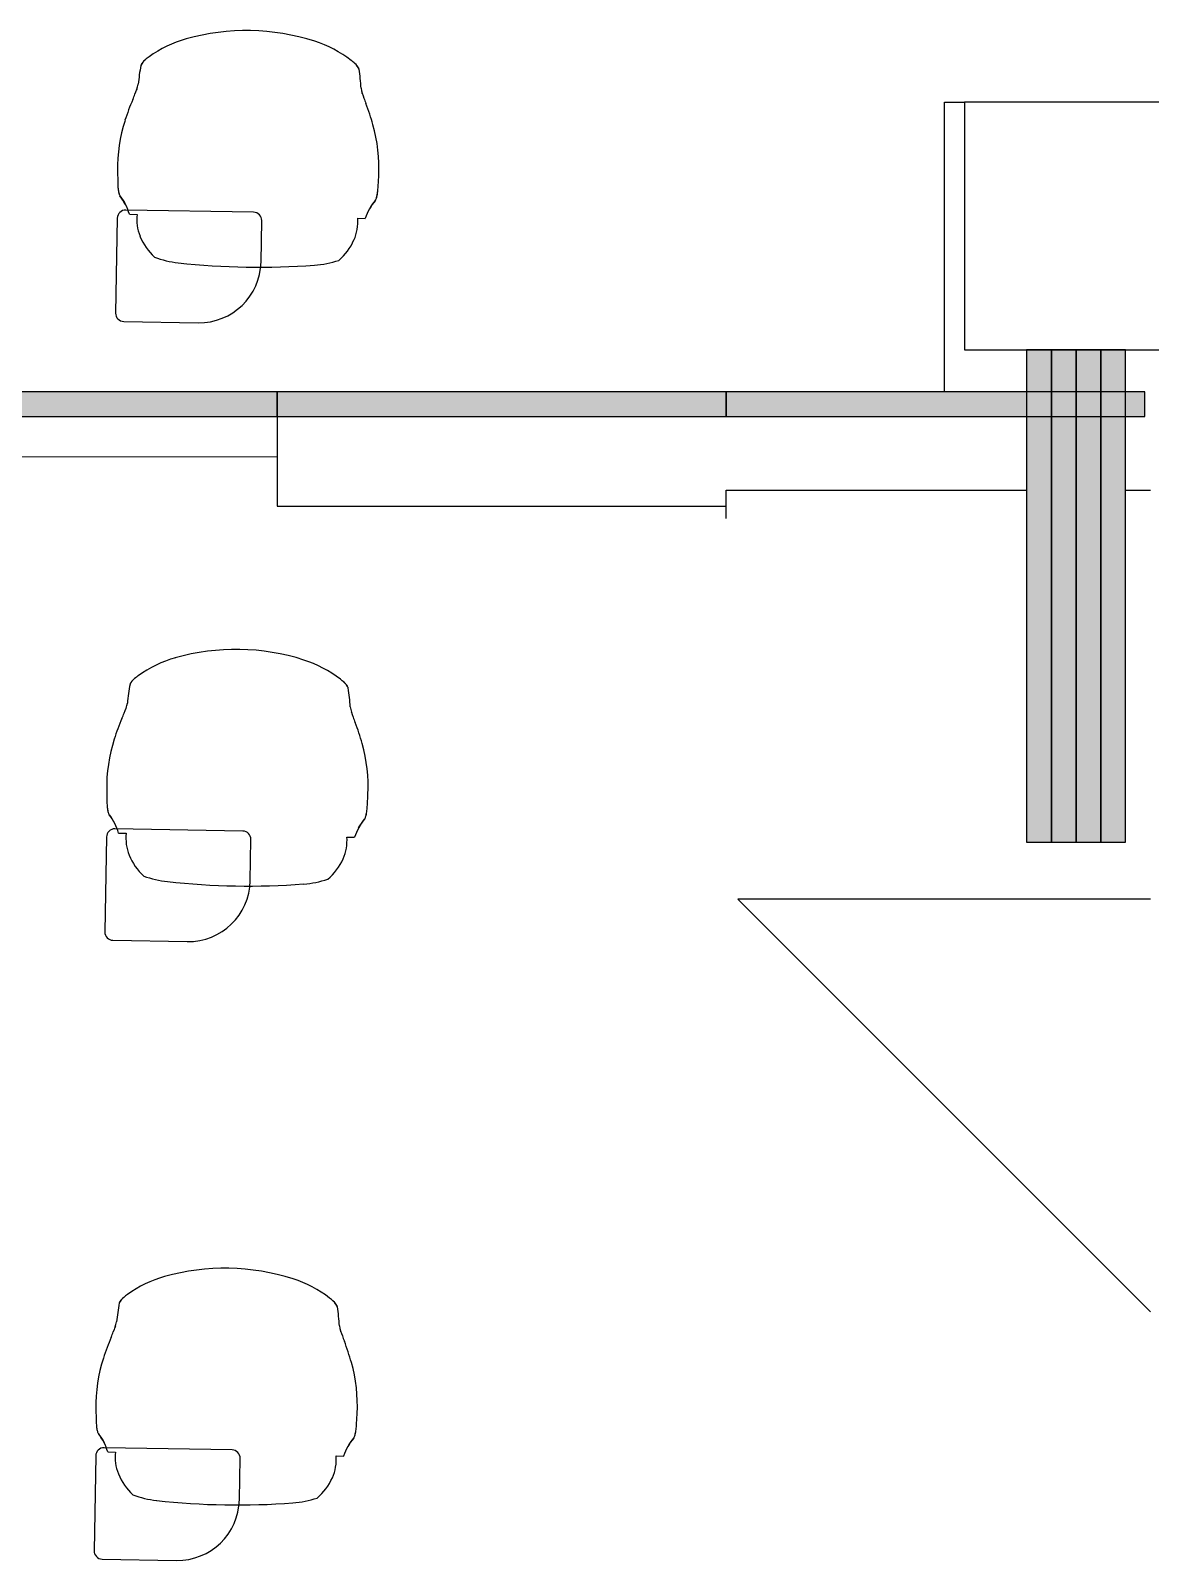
# Model space of a CAD drawing. Header units: inches. Extents: x 318758 to 339823, y 367287 to 384892.
# Drawn here: x 325049 to 327763, y 372858 to 376565 of the extents above; entities that cross this region are included whole.
import ezdxf

# ---------------------------------------------------------------- set-up
doc = ezdxf.new("R2010")
doc.units = ezdxf.units.IN
doc.header["$MEASUREMENT"] = 0
doc.layers.add('freecads.com', color=7, linetype='Continuous')

msp = doc.modelspace()

# ---------------------------------------------------------------- hatches: boundary and pattern name
at = {"layer": 'freecads.com'}
for points in [[(327462.6, 374598.5), (327522.6, 374598.5), (327522.6, 375791.6), (327462.6, 375791.6)], [(327522.6, 374598.5), (327582.6, 374598.5), (327582.6, 375791.6), (327522.6, 375791.6)], [(327582.6, 374598.5), (327642.6, 374598.5), (327642.6, 375791.6), (327582.6, 375791.6)], [(327642.6, 374598.5), (327702.6, 374598.5), (327702.6, 375791.6), (327642.6, 375791.6)], [(324563.1, 375630), (325646.5, 375630), (325646.5, 375690), (324563.1, 375690)], [(325646.5, 375630), (326734.5, 375630), (326734.5, 375690), (325646.5, 375690)], [(326734.5, 375630), (327749.5, 375630), (327749.5, 375690), (326734.5, 375690)]]:
    msp.add_hatch(color=256, dxfattribs=at).paths.add_polyline_path(points)

# ---------------------------------------------------------------- linework, layer by layer
for p, q in [((327263.6, 375690), (327263.6, 376391.6)), ((327263.6, 376391.6), (327312.6, 376391.6)), ((327912.6, 376391.6), (327312.6, 376391.6)), ((327312.6, 376391.6), (327312.6, 375791.6)), ((325259.9, 376224.5), (325260.4, 376198.9)), ((325891.5, 376187.9), (325892.9, 376213.4)), ((325589.8, 376125.1), (325279.8, 376130.5)), ((325259.5, 376110.8), (325255.4, 375880.9)), ((325288.8, 376120.2), (325307.3, 376119.9)), ((325607.7, 376004.7), (325609.4, 376104.7)), ((325841.9, 376110.6), (325860.3, 376110.3)), ((325275.1, 375860.5), (325455.1, 375857.4)), ((327312.6, 375791.6), (327912.6, 375791.6)), ((327462.6, 375791.6), (327462.6, 374598.5)), ((327522.6, 375791.6), (327462.6, 375791.6)), ((327522.6, 375791.6), (327522.6, 374598.5)), ((327582.6, 375791.6), (327522.6, 375791.6)), ((327522.6, 374598.5), (327522.6, 375791.6)), ((327582.6, 375791.6), (327582.6, 374598.5)), ((327642.6, 375791.6), (327582.6, 375791.6)), ((327582.6, 374598.5), (327582.6, 375791.6)), ((327642.6, 374598.5), (327642.6, 375791.6)), ((327642.6, 375791.6), (327642.6, 374598.5)), ((327702.6, 375791.6), (327642.6, 375791.6)), ((327702.6, 374598.5), (327702.6, 375791.6)), ((325646.5, 375690), (324563.1, 375690)), ((325646.5, 375630), (325646.5, 375690)), ((326734.5, 375690), (325646.5, 375690)), ((325646.5, 375690), (325646.5, 375630)), ((326734.5, 375630), (326734.5, 375690)), ((327749.5, 375690), (326734.5, 375690)), ((326734.5, 375690), (326734.5, 375630)), ((327749.5, 375630), (327749.5, 375690)), ((324563.1, 375630), (325646.5, 375630)), ((325646.5, 375630), (326734.5, 375630)), ((325646.5, 375630), (325646.6, 375413.1)), ((326734.5, 375630), (327749.5, 375630)), ((324697.6, 375532.5), (325647.1, 375533.1)), ((326734.5, 375451.3), (327462.6, 375451.8)), ((326734.5, 375383.1), (326734.5, 375451.3)), ((327702.6, 375451.9), (327762.6, 375451.9)), ((325646.6, 375413.1), (326734.5, 375413.1)), ((325233.7, 374724.7), (325234.2, 374699.2)), ((325865.4, 374688.2), (325866.7, 374713.7)), ((325233.3, 374611.1), (325229.3, 374381.1)), ((325563.6, 374625.3), (325253.6, 374630.8)), ((325262.7, 374620.5), (325281.1, 374620.2)), ((325581.5, 374505), (325583.2, 374605)), ((325815.7, 374610.9), (325834.2, 374610.5)), ((327462.6, 374598.5), (327522.6, 374598.5)), ((327522.6, 374598.5), (327582.6, 374598.5)), ((327582.6, 374598.5), (327642.6, 374598.5)), ((327642.6, 374598.5), (327702.6, 374598.5)), ((327762.6, 374460.3), (326762.6, 374460.3)), ((326762.6, 374460.3), (327762.6, 373460.3)), ((326762.6, 374460.3), (327762.6, 373460.3)), ((325248.9, 374360.8), (325428.9, 374357.7)), ((325207.5, 373225), (325208, 373199.5)), ((325839.2, 373188.4), (325840.6, 373214)), ((325537.4, 373125.6), (325227.5, 373131)), ((325236.5, 373120.8), (325254.9, 373120.5)), ((325207.1, 373111.4), (325203.1, 372881.4)), ((325555.3, 373005.3), (325557.1, 373105.3)), ((325789.6, 373111.1), (325808, 373110.8)), ((325222.7, 372861.1), (325402.7, 372857.9))]:
    msp.add_line(p, q, dxfattribs=at)
for centre, radius, start, end in [((325502.3, 376272.5), 283, 105.5907, 125.8822), ((325573, 376024.4), 541, 72.2619, 105.7381), ((325652.3, 376269.8), 283, 52.1178, 72.4093), ((325349.8, 376465.4), 36.8, 127.4418, 154.7108), ((325439.2, 376360.8), 174.5, 126.0906, 129.8736), ((325718.4, 376355.9), 174.5, 48.1264, 51.9094), ((325795.1, 376391.4), 486.9, 169.3793, 174.8316), ((325811.5, 376457.4), 36.8, 23.2892, 50.5582), ((325363.9, 376399), 486.9, 3.1683, 8.6207), ((325196.7, 376459.1), 115.8, 335.5912, 348.129), ((325964.2, 376445.7), 115.8, 189.8687, 202.4096), ((325836.2, 376167.7), 586.5, 156.8555, 162.1062), ((324964.7, 376540.4), 361.4, 336.828, 339.0636), ((326199, 376518.9), 361.4, 198.9363, 201.172), ((325314.9, 376176.8), 586.5, 15.8942, 21.145), ((325637.6, 376231.8), 377.7, 162.1025, 181.1084), ((325515.7, 376233.9), 377.7, 356.8916, 15.8975), ((325157.1, 376080.5), 137.6, 16.7695, 37.7281), ((325279.5, 376110.5), 20, 89, 179), ((325589.4, 376105.1), 20, 359, 89), ((325990.6, 376066), 137.6, 140.2719, 161.2305), ((325410.9, 376107), 104.4, 172.9032, 202.5925), ((325737.9, 376101.3), 104.4, 335.4075, 5.0968), ((325449.6, 376123.1), 146.4, 202.5925, 226.9034), ((325699.8, 376118.8), 146.4, 311.0966, 335.4075), ((325434.3, 376246.6), 245.4, 249.8057, 263.655), ((325603, 377763.1), 1771.3, 263.655, 274.345), ((325457.7, 376007.4), 150, 269, 359), ((325717.9, 376250.6), 254.5, 274.345, 287.8748), ((325275.4, 375880.5), 20, 179, 269), ((325546.8, 374524.7), 541, 72.2619, 105.7381), ((325476.2, 374772.7), 283, 105.5907, 125.8822), ((325626.1, 374770.1), 283, 52.1178, 72.4093), ((325768.9, 374891.7), 486.9, 169.3793, 174.8316), ((325323.6, 374965.7), 36.8, 127.4418, 154.7108), ((325413, 374861.1), 174.5, 126.0906, 129.8736), ((325692.3, 374856.2), 174.5, 48.1264, 51.9094), ((325785.3, 374957.7), 36.8, 23.2892, 50.5582), ((325337.7, 374899.2), 486.9, 3.1683, 8.6207), ((325170.6, 374959.4), 115.8, 335.5912, 348.129), ((325810.1, 374667.9), 586.5, 156.8555, 162.1062), ((324938.5, 375040.7), 361.4, 336.828, 339.0636), ((325938, 374946), 115.8, 189.8687, 202.4096), ((326172.8, 375019.1), 361.4, 198.9363, 201.172), ((325288.8, 374677), 586.5, 15.8942, 21.145), ((325611.4, 374732), 377.7, 162.1025, 181.1084), ((325489.5, 374734.2), 377.7, 356.8916, 15.8975), ((325130.9, 374580.8), 137.6, 16.7695, 37.7281), ((325964.4, 374566.3), 137.6, 140.2719, 161.2305), ((325253.3, 374610.8), 20, 89, 179), ((325384.7, 374607.3), 104.4, 172.9032, 202.5925), ((325563.2, 374605.3), 20, 359, 89), ((325711.7, 374601.6), 104.4, 335.4075, 5.0968), ((325423.4, 374623.4), 146.4, 202.5925, 226.9034), ((325673.6, 374619), 146.4, 311.0966, 335.4075), ((325408.1, 374746.8), 245.4, 249.8057, 263.655), ((325576.8, 376263.4), 1771.3, 263.655, 274.345), ((325431.5, 374507.6), 150, 269, 359), ((325691.7, 374750.9), 254.5, 274.345, 287.8748), ((325249.3, 374380.8), 20, 179, 269), ((325520.6, 373024.9), 541, 72.2619, 105.7381), ((325450, 373273), 283, 105.5907, 125.8822), ((325599.9, 373270.4), 283, 52.1178, 72.4093), ((325297.4, 373466), 36.8, 127.4418, 154.7108), ((325386.9, 373361.3), 174.5, 126.0906, 129.8736), ((325666.1, 373356.5), 174.5, 48.1264, 51.9094), ((325742.7, 373392), 486.9, 169.3793, 174.8316), ((325759.1, 373457.9), 36.8, 23.2892, 50.5582), ((325311.5, 373399.5), 486.9, 3.1683, 8.6207), ((325144.4, 373459.7), 115.8, 335.5912, 348.129), ((325911.8, 373446.3), 115.8, 189.8687, 202.4096), ((325783.9, 373168.2), 586.5, 156.8555, 162.1062), ((324912.3, 373540.9), 361.4, 336.828, 339.0636), ((326146.6, 373519.4), 361.4, 198.9363, 201.172), ((325262.6, 373177.3), 586.5, 15.8942, 21.145), ((325585.2, 373232.3), 377.7, 162.1025, 181.1084), ((325463.4, 373234.4), 377.7, 356.8916, 15.8975), ((325104.7, 373081.1), 137.6, 16.7695, 37.7281), ((325227.1, 373111), 20, 89, 179), ((325358.5, 373107.6), 104.4, 172.9032, 202.5925), ((325537.1, 373105.6), 20, 359, 89), ((325938.2, 373066.5), 137.6, 140.2719, 161.2305), ((325685.6, 373101.8), 104.4, 335.4075, 5.0968), ((325397.3, 373123.7), 146.4, 202.5925, 226.9034), ((325647.4, 373119.3), 146.4, 311.0966, 335.4075), ((325382, 373247.1), 245.4, 249.8057, 263.655), ((325665.5, 373251.2), 254.5, 274.345, 287.8748), ((325550.6, 374763.6), 1771.3, 263.655, 274.345), ((325405.3, 373007.9), 150, 269, 359), ((325223.1, 372881.1), 20, 179, 269)]:
    msp.add_arc(centre, radius, start, end, dxfattribs=at)
for points in [[(325328.9, 376496), (325328, 376495.3), (325326.3, 376493.8), (325323.9, 376491.5), (325321.6, 376489.2), (325319.7, 376486.8), (325318, 376484.5), (325317.3, 376483.1), (325317, 376482.5)], [(325844.8, 376473.2), (325844.6, 376473.9), (325843.9, 376475.3), (325842.3, 376477.7), (325840.4, 376480.1), (325838.2, 376482.5), (325835.9, 376484.9), (325834.3, 376486.4), (325833.4, 376487.2)], [(325307.1, 376423.9), (325306.8, 376423), (325306.5, 376422.1), (325306.1, 376421.2)], [(325853.5, 376411.7), (325853.3, 376412.6), (325853, 376413.5), (325852.7, 376414.4)], [(325265.9, 376164.7), (325271.3, 376157.5), (325275.9, 376150.2), (325279.7, 376143)], [(325884.8, 376153.9), (325885.2, 376154.5), (325886.1, 376155.9), (325887.3, 376159.2), (325888.5, 376163.4), (325889.5, 376168.4), (325890.1, 376172.3), (325890.3, 376174.3)], [(325870.3, 376132.7), (325874.3, 376139.8), (325879.1, 376146.9), (325884.8, 376153.9)], [(325302.7, 374996.2), (325301.9, 374995.5), (325300.1, 374994.1), (325297.7, 374991.8), (325295.5, 374989.5), (325293.5, 374987.1), (325291.8, 374984.8), (325291.1, 374983.4), (325290.8, 374982.7)], [(325818.7, 374973.5), (325818.4, 374974.2), (325817.7, 374975.6), (325816.1, 374978), (325814.3, 374980.4), (325812.1, 374982.8), (325809.8, 374985.2), (325808.1, 374986.7), (325807.2, 374987.4)], [(325280.9, 374924.2), (325280.6, 374923.3), (325280.3, 374922.4), (325280, 374921.5)], [(325827.4, 374911.9), (325827.1, 374912.9), (325826.8, 374913.8), (325826.5, 374914.6)], [(325239.7, 374665), (325245.2, 374657.8), (325249.7, 374650.5), (325253.5, 374643.3)], [(325844.1, 374633), (325848.1, 374640.1), (325853, 374647.2), (325858.6, 374654.2)], [(325858.6, 374654.2), (325859.1, 374654.7), (325859.9, 374656.2), (325861.2, 374659.4), (325862.3, 374663.7), (325863.3, 374668.7), (325863.9, 374672.6), (325864.2, 374674.6)], [(325276.6, 373496.5), (325275.7, 373495.8), (325273.9, 373494.3), (325271.6, 373492), (325269.3, 373489.7), (325267.3, 373487.4), (325265.7, 373485.1), (325264.9, 373483.6), (325264.6, 373483)], [(325792.5, 373473.8), (325792.2, 373474.4), (325791.5, 373475.9), (325789.9, 373478.2), (325788.1, 373480.7), (325785.9, 373483.1), (325783.6, 373485.4), (325781.9, 373487), (325781, 373487.7)], [(325254.7, 373424.4), (325254.4, 373423.6), (325254.1, 373422.7), (325253.8, 373421.8)], [(325801.2, 373412.2), (325800.9, 373413.1), (325800.6, 373414), (325800.4, 373414.9)], [(325213.6, 373165.3), (325219, 373158), (325223.6, 373150.8), (325227.3, 373143.5)], [(325832.4, 373154.5), (325832.9, 373155), (325833.7, 373156.5), (325835, 373159.7), (325836.1, 373163.9), (325837.2, 373169), (325837.7, 373172.8), (325838, 373174.8)], [(325817.9, 373133.2), (325821.9, 373140.3), (325826.8, 373147.4), (325832.4, 373154.5)]]:
    msp.add_open_spline(points, degree=3, dxfattribs=at)
for points, knots in [([(325260.4, 376198.9), (325260.4, 376196.6), (325260.6, 376192.1), (325261.2, 376183.5), (325262.2, 376176), (325263.5, 376170.2), (325264.7, 376166.8), (325265.5, 376165.3), (325265.9, 376164.7)], [0, 0, 0, 0, 0.142857, 0.285714, 0.571429, 0.714286, 0.857143, 1, 1, 1, 1]), ([(325261.1, 376185.3), (325261.5, 376181.2), (325262.2, 376175.7), (325263.6, 376170.1), (325264.7, 376166.8), (325265.5, 376165.3), (325265.9, 376164.7)], [0.2857143, 0.2857143, 0.2857143, 0.2857143, 0.5714286, 0.7142857, 0.8571429, 1, 1, 1, 1]), ([(325884.8, 376153.9), (325885.2, 376154.5), (325886.1, 376156), (325887.4, 376159.3), (325888.5, 376163.6), (325889.9, 376170.5), (325891, 376178.8), (325891.4, 376185.6), (325891.5, 376187.9)], [0, 0, 0, 0, 0.142857, 0.285714, 0.428571, 0.571429, 0.857143, 1, 1, 1, 1]), ([(325234.2, 374699.2), (325234.2, 374696.9), (325234.4, 374692.4), (325235, 374683.8), (325236, 374676.2), (325237.3, 374670.4), (325238.5, 374667.1), (325239.3, 374665.6), (325239.7, 374665)], [0, 0, 0, 0, 0.142857, 0.285714, 0.571429, 0.714286, 0.857143, 1, 1, 1, 1]), ([(325234.9, 374685.5), (325235.3, 374681.5), (325236, 374676), (325237.4, 374670.3), (325238.5, 374667), (325239.3, 374665.6), (325239.7, 374665)], [0.2857143, 0.2857143, 0.2857143, 0.2857143, 0.5714286, 0.7142857, 0.8571429, 1, 1, 1, 1]), ([(325858.6, 374654.2), (325859.1, 374654.8), (325859.9, 374656.2), (325861.2, 374659.6), (325862.4, 374663.9), (325863.7, 374670.8), (325864.8, 374679.1), (325865.2, 374685.9), (325865.4, 374688.2)], [0, 0, 0, 0, 0.142857, 0.285714, 0.428571, 0.571429, 0.857143, 1, 1, 1, 1]), ([(325208, 373199.5), (325208, 373197.1), (325208.2, 373192.6), (325208.8, 373184), (325209.8, 373176.5), (325211.2, 373170.7), (325212.3, 373167.3), (325213.1, 373165.8), (325213.6, 373165.3)], [0, 0, 0, 0, 0.142857, 0.285714, 0.571429, 0.714286, 0.857143, 1, 1, 1, 1]), ([(325208.7, 373185.8), (325209.1, 373181.8), (325209.9, 373176.3), (325211.2, 373170.6), (325212.3, 373167.3), (325213.1, 373165.8), (325213.6, 373165.3)], [0.2857143, 0.2857143, 0.2857143, 0.2857143, 0.5714286, 0.7142857, 0.8571429, 1, 1, 1, 1]), ([(325832.4, 373154.5), (325832.9, 373155), (325833.8, 373156.5), (325835, 373159.8), (325836.2, 373164.1), (325837.6, 373171), (325838.6, 373179.4), (325839.1, 373186.1), (325839.2, 373188.4)], [0, 0, 0, 0, 0.142857, 0.285714, 0.428571, 0.571429, 0.857143, 1, 1, 1, 1])]:
    msp.add_open_spline(points, degree=3, knots=knots, dxfattribs=at)

doc.saveas('drawing.dxf')
